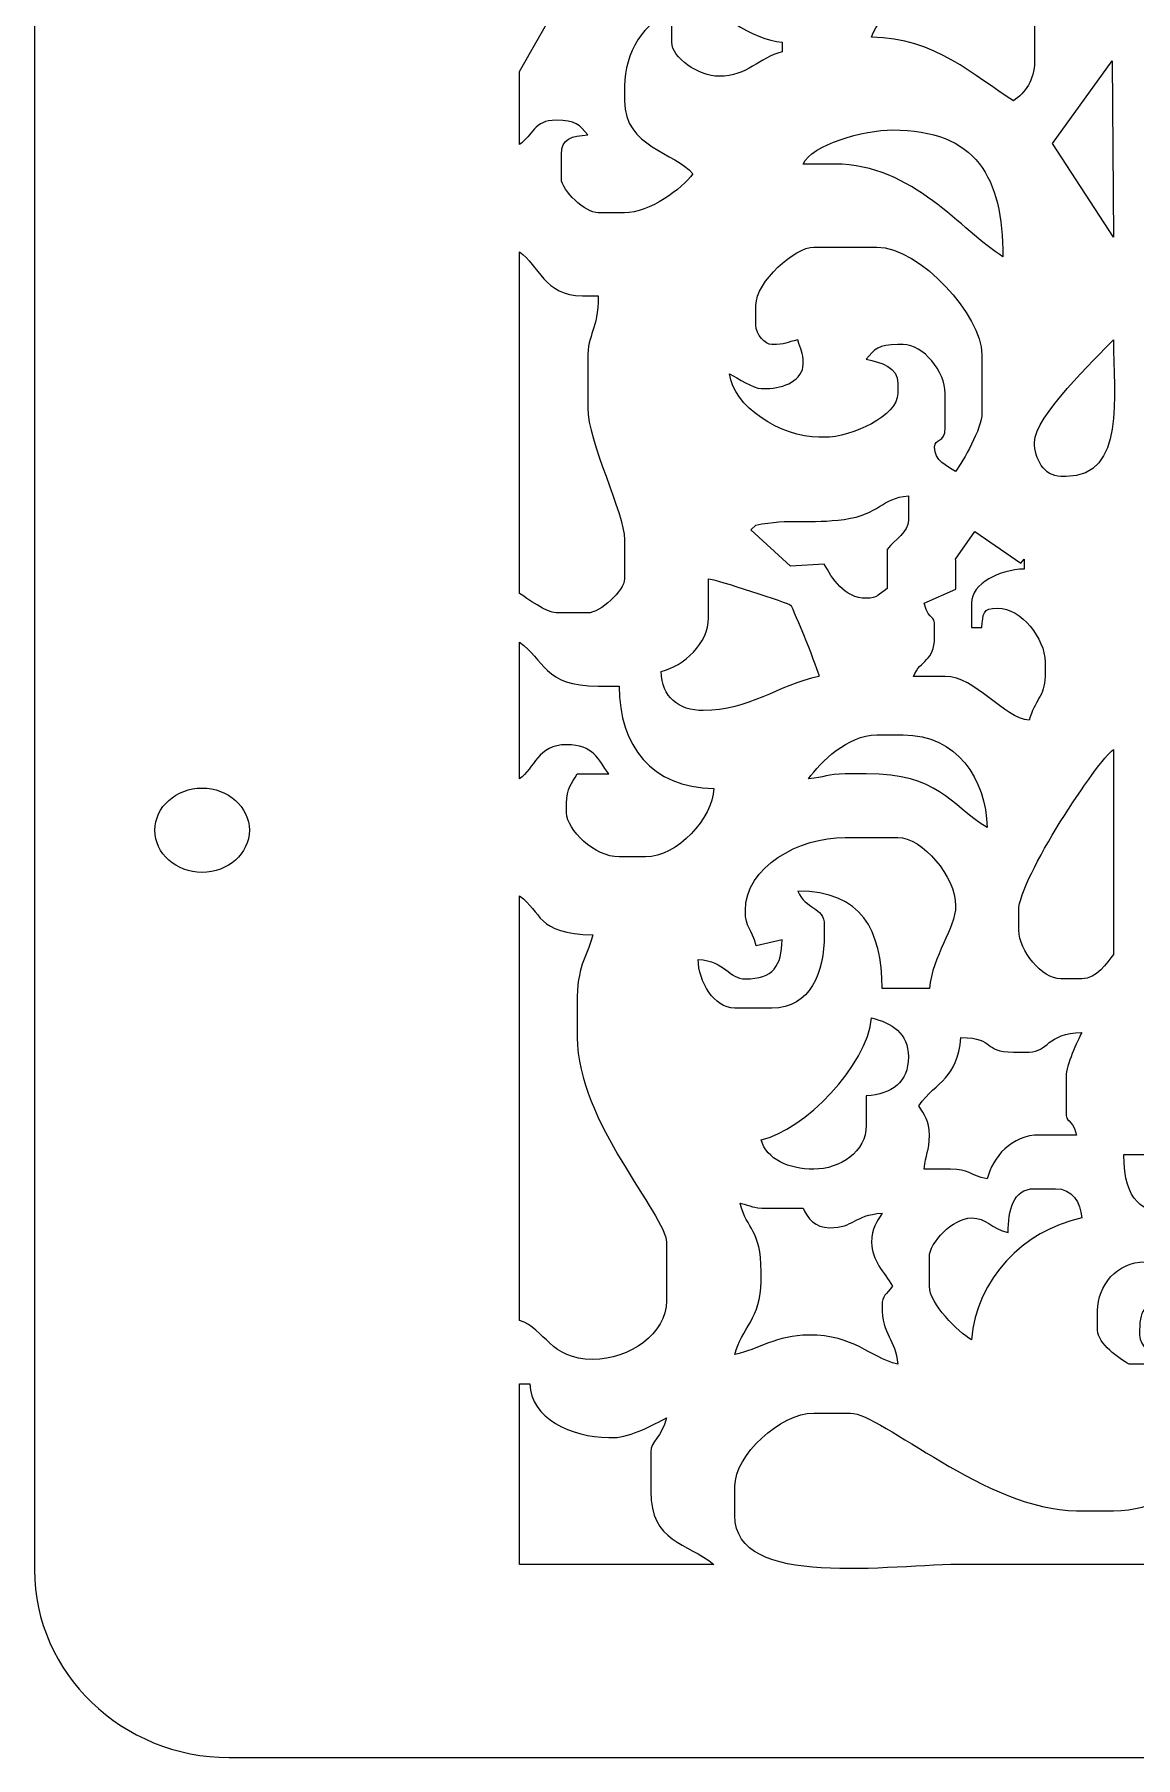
# Model space of a CAD drawing. Header units: millimetres. Extents: x -350 to -130, y -110 to 238.
# Drawn here: x -350 to -303.4, y 78.5 to 151.5 of the extents above; entities that cross this region are included whole.
import ezdxf

# ---------------------------------------------------------------- set-up
doc = ezdxf.new("R2010")
doc.units = ezdxf.units.MM
doc.header["$MEASUREMENT"] = 0
doc.layers.add('layer 1', color=7, linetype='Continuous')

msp = doc.modelspace()

# ---------------------------------------------------------------- linework, layer by layer
at = {"layer": 'layer 1', "color": 250, "lineweight": 9}
msp.add_ellipse((-342.9, 117.7873), major_axis=(2, 0), ratio=0.8936, dxfattribs=at)
msp.add_open_spline([(-341.75, 237.5), (-341.75, 237.5), (-138.25, 237.5), (-138.25, 237.5), (-138.25, 237.5), (-133.7125, 237.5), (-130, 233.9225), (-130, 229.55), (-130, 229.55), (-130, 229.55), (-130, 86.45), (-130, 86.45), (-130, 86.45), (-130, 82.0775), (-133.7125, 78.5), (-138.25, 78.5), (-138.25, 78.5), (-138.25, 78.5), (-341.75, 78.5), (-341.75, 78.5), (-341.75, 78.5), (-346.2875, 78.5), (-350, 82.0775), (-350, 86.45), (-350, 86.45), (-350, 86.45), (-350, 229.55), (-350, 229.55), (-350, 229.55), (-350, 233.9225), (-346.2875, 237.5), (-341.75, 237.5)], degree=3, knots=[0, 0, 0, 0, 0.1111111, 0.1111111, 0.1111111, 0.1111111, 0.2222222, 0.2222222, 0.2222222, 0.2222222, 0.3333333, 0.3333333, 0.3333333, 0.3333333, 0.4444444, 0.4444444, 0.4444444, 0.4444445, 0.5555556, 0.5555556, 0.5555556, 0.5555556, 0.6666667, 0.6666667, 0.6666667, 0.6666667, 0.7777778, 0.7777778, 0.7777778, 0.7777778, 1, 1, 1, 1], dxfattribs=at)
at = {"layer": 'layer 1', "lineweight": 9}
for points, knots in [([(-327.9076, 147.8695), (-327.0829, 147.8695), (-326.902, 147.6678), (-326.5718, 147.2494), (-326.5718, 147.2494), (-327.2358, 147.1981), (-327.6849, 147.1008), (-327.6849, 146.4226), (-327.6849, 146.4226), (-327.6849, 146.4226), (-327.6849, 145.3891), (-327.6849, 145.3891), (-327.6849, 145.3891), (-327.6849, 144.8889), (-326.6652, 143.9421), (-326.1265, 143.9421), (-326.1265, 143.9421), (-326.1265, 143.9421), (-325.0133, 143.9421), (-325.0133, 143.9421), (-325.0133, 143.9421), (-323.9502, 143.9421), (-322.565, 144.9775), (-322.1191, 145.5958), (-322.1191, 145.5958), (-322.8489, 146.5205), (-325.0133, 146.704), (-325.0133, 148.6963), (-325.0133, 148.6963), (-325.0133, 148.6963), (-325.0133, 149.3164), (-325.0133, 149.3164), (-325.0133, 149.3164), (-325.0133, 150.6843), (-324.1665, 152.1302), (-323.0096, 152.417), (-323.0096, 152.417), (-323.0096, 152.417), (-323.0096, 151.1768), (-323.0096, 151.1768), (-323.0096, 151.1768), (-323.0096, 150.5186), (-321.8752, 149.7299), (-321.0059, 149.7299), (-321.0059, 149.7299), (-319.7883, 149.7299), (-319.3281, 150.517), (-318.3343, 150.7634), (-318.3343, 150.7634), (-318.3343, 150.7634), (-318.3343, 151.1768), (-318.3343, 151.1768), (-318.3343, 151.1768), (-319.5398, 151.2699), (-321.4512, 152.4312), (-321.4512, 153.4505), (-321.4512, 153.4505), (-321.4512, 153.4505), (-321.4512, 155.1041), (-321.4512, 155.1041), (-321.4512, 155.1041), (-321.4512, 155.8225), (-321.0565, 155.3946), (-320.7833, 156.3444), (-320.7833, 156.3444), (-320.7833, 156.3444), (-321.8965, 156.3444), (-321.8965, 156.3444), (-321.8965, 156.3444), (-323.2229, 156.3444), (-325.6812, 154.4192), (-325.6812, 153.4505), (-325.6812, 153.4505), (-325.6812, 152.8256), (-325.4192, 152.8789), (-324.7907, 152.8304), (-324.7907, 152.8304), (-324.7907, 152.8304), (-324.8021, 152.4592), (-324.8021, 152.4592), (-324.8021, 152.4592), (-324.8021, 152.4592), (-326.0762, 152.0925), (-326.0762, 152.0925), (-326.0762, 152.0925), (-326.0762, 152.0925), (-327.2111, 153.5247), (-327.2111, 153.5247), (-327.2111, 153.5247), (-327.2111, 153.5247), (-327.2754, 153.7884), (-327.2754, 153.7884), (-327.2754, 153.7884), (-327.2754, 153.7884), (-329.466, 149.9366), (-329.466, 149.9366), (-329.466, 149.9366), (-329.466, 149.9366), (-329.466, 146.836), (-329.466, 146.836), (-329.466, 146.836), (-328.8769, 147.2367), (-328.868, 147.8695), (-327.9076, 147.8695)], [0, 0, 0, 0, 0.037037, 0.037037, 0.037037, 0.037037, 0.0740741, 0.0740741, 0.0740741, 0.0740741, 0.1111111, 0.1111111, 0.1111111, 0.1111111, 0.1481481, 0.1481481, 0.1481481, 0.1481482, 0.1851852, 0.1851852, 0.1851852, 0.1851852, 0.2222222, 0.2222222, 0.2222222, 0.2222222, 0.2592593, 0.2592593, 0.2592593, 0.2592593, 0.2962963, 0.2962963, 0.2962963, 0.2962963, 0.3333333, 0.3333333, 0.3333333, 0.3333333, 0.3703704, 0.3703704, 0.3703704, 0.3703704, 0.4074074, 0.4074074, 0.4074074, 0.4074074, 0.4444444, 0.4444444, 0.4444444, 0.4444445, 0.4814815, 0.4814815, 0.4814815, 0.4814815, 0.5185185, 0.5185185, 0.5185185, 0.5185185, 0.5555556, 0.5555556, 0.5555556, 0.5555556, 0.5925926, 0.5925926, 0.5925926, 0.5925926, 0.6296296, 0.6296296, 0.6296296, 0.6296296, 0.6666667, 0.6666667, 0.6666667, 0.6666667, 0.7037037, 0.7037037, 0.7037037, 0.7037037, 0.7407407, 0.7407407, 0.7407407, 0.7407408, 0.7777778, 0.7777778, 0.7777778, 0.7777778, 0.8148148, 0.8148148, 0.8148148, 0.8148148, 0.8518519, 0.8518519, 0.8518519, 0.8518519, 0.8888889, 0.8888889, 0.8888889, 0.8888889, 0.9259259, 0.9259259, 0.9259259, 0.9259259, 1, 1, 1, 1]), ([(-308.5385, 148.6963), (-308.044, 149.0327), (-307.648, 149.5668), (-307.648, 150.3499), (-307.648, 150.3499), (-307.648, 150.3499), (-307.648, 151.7969), (-307.648, 151.7969), (-307.648, 151.7969), (-307.648, 153.2163), (-308.9328, 154.484), (-310.0969, 154.484), (-310.0969, 154.484), (-310.0969, 154.484), (-310.7648, 154.484), (-310.7648, 154.484), (-310.7648, 154.484), (-312.1126, 154.484), (-314.2826, 152.3118), (-314.5496, 151.3835), (-314.5496, 151.3835), (-311.8739, 151.3835), (-310.1679, 149.7093), (-308.5385, 148.6963)], [0, 0, 0, 0, 0.1428571, 0.1428571, 0.1428571, 0.1428572, 0.2857143, 0.2857143, 0.2857143, 0.2857143, 0.4285714, 0.4285714, 0.4285714, 0.4285714, 0.5714286, 0.5714286, 0.5714286, 0.5714286, 0.7142857, 0.7142857, 0.7142857, 0.7142857, 1, 1, 1, 1]), ([(-304.3055, 142.9103), (-304.3055, 142.9103), (-304.3622, 150.3804), (-304.3622, 150.3804), (-304.3622, 150.3804), (-304.3622, 150.3804), (-306.8848, 146.8892), (-306.8848, 146.8892), (-306.8848, 146.8892), (-306.8848, 146.8892), (-304.3055, 142.9103), (-304.3055, 142.9103)], [0, 0, 0, 0, 0.25, 0.25, 0.25, 0.25, 0.5, 0.5, 0.5, 0.5, 1, 1, 1, 1]), ([(-316.108, 146.0092), (-312.7837, 146.0092), (-310.7386, 143.1728), (-308.9837, 142.0818), (-308.9837, 142.0818), (-308.9837, 145.4622), (-310.1274, 147.4561), (-313.659, 147.4561), (-313.659, 147.4561), (-314.8471, 147.4561), (-317.1208, 146.8376), (-317.4438, 146.0092), (-317.4438, 146.0092), (-317.4438, 146.0092), (-316.108, 146.0092), (-316.108, 146.0092)], [0, 0, 0, 0, 0.2, 0.2, 0.2, 0.2, 0.4, 0.4, 0.4, 0.4, 0.6, 0.6, 0.6, 0.6, 1, 1, 1, 1]), ([(-316.7759, 134.4337), (-316.7759, 134.4337), (-316.5533, 134.4337), (-316.5533, 134.4337), (-316.5533, 134.4337), (-315.3719, 134.4337), (-313.4364, 135.3506), (-313.4364, 136.2941), (-313.4364, 136.2941), (-313.4364, 136.2941), (-313.4364, 136.7075), (-313.4364, 136.7075), (-313.4364, 136.7075), (-313.4364, 137.4214), (-314.1377, 137.6038), (-314.7722, 137.741), (-314.7722, 137.741), (-314.442, 138.1595), (-314.2611, 138.3611), (-313.4364, 138.3611), (-313.4364, 138.3611), (-313.4364, 138.3611), (-313.2138, 138.3611), (-313.2138, 138.3611), (-313.2138, 138.3611), (-312.3506, 138.3611), (-311.4327, 137.2252), (-311.4327, 136.2941), (-311.4327, 136.2941), (-311.4327, 136.2941), (-311.4327, 134.8472), (-311.4327, 134.8472), (-311.4327, 134.8472), (-311.4327, 134.1612), (-311.878, 134.4156), (-311.878, 134.0204), (-311.878, 134.0204), (-311.878, 133.4366), (-311.3671, 133.2229), (-310.9874, 132.9868), (-310.9874, 132.9868), (-310.6725, 133.4235), (-309.8742, 134.8031), (-309.8742, 135.4673), (-309.8742, 135.4673), (-309.8742, 135.4673), (-309.8742, 137.9478), (-309.8742, 137.9478), (-309.8742, 137.9478), (-309.8742, 139.5627), (-312.4986, 142.4952), (-314.3269, 142.4952), (-314.3269, 142.4952), (-314.3269, 142.4952), (-316.9985, 142.4952), (-316.9985, 142.4952), (-316.9985, 142.4952), (-317.7773, 142.4952), (-319.4475, 141.0391), (-319.4475, 140.0148), (-319.4475, 140.0148), (-319.4475, 140.0148), (-319.4475, 139.1879), (-319.4475, 139.1879), (-319.4475, 139.1879), (-319.4475, 138.7887), (-319.0505, 138.3611), (-318.7796, 138.3611), (-318.7796, 138.3611), (-318.1783, 138.3611), (-318.1658, 138.4599), (-317.6664, 138.5679), (-317.6664, 138.5679), (-317.5501, 138.1043), (-317.4438, 138.0926), (-317.4438, 137.5343), (-317.4438, 137.5343), (-317.4438, 136.8661), (-318.252, 136.5008), (-319.0022, 136.5008), (-319.0022, 136.5008), (-319.0022, 136.5008), (-319.2249, 136.5008), (-319.2249, 136.5008), (-319.2249, 136.5008), (-319.5554, 136.5008), (-320.2071, 136.9472), (-320.5607, 137.121), (-320.5607, 137.121), (-320.4394, 135.7679), (-318.381, 134.4337), (-316.7759, 134.4337)], [0, 0, 0, 0, 0.0416667, 0.0416667, 0.0416667, 0.0416667, 0.0833333, 0.0833333, 0.0833333, 0.0833333, 0.125, 0.125, 0.125, 0.125, 0.1666667, 0.1666667, 0.1666667, 0.1666667, 0.2083333, 0.2083333, 0.2083333, 0.2083333, 0.25, 0.25, 0.25, 0.25, 0.2916667, 0.2916667, 0.2916667, 0.2916667, 0.3333333, 0.3333333, 0.3333333, 0.3333333, 0.375, 0.375, 0.375, 0.375, 0.4166667, 0.4166667, 0.4166667, 0.4166667, 0.4583333, 0.4583333, 0.4583333, 0.4583333, 0.5, 0.5, 0.5, 0.5, 0.5416667, 0.5416667, 0.5416667, 0.5416667, 0.5833333, 0.5833333, 0.5833333, 0.5833333, 0.625, 0.625, 0.625, 0.625, 0.6666667, 0.6666667, 0.6666667, 0.6666667, 0.7083333, 0.7083333, 0.7083333, 0.7083333, 0.75, 0.75, 0.75, 0.75, 0.7916667, 0.7916667, 0.7916667, 0.7916667, 0.8333333, 0.8333333, 0.8333333, 0.8333333, 0.875, 0.875, 0.875, 0.875, 0.9166667, 0.9166667, 0.9166667, 0.9166667, 1, 1, 1, 1]), ([(-327.9076, 126.9924), (-327.9076, 126.9924), (-326.5718, 126.9924), (-326.5718, 126.9924), (-326.5718, 126.9924), (-326.033, 126.9924), (-325.0133, 127.9392), (-325.0133, 128.4394), (-325.0133, 128.4394), (-325.0133, 128.4394), (-325.0133, 130.093), (-325.0133, 130.093), (-325.0133, 130.093), (-325.0133, 131.2159), (-326.5718, 134.2806), (-326.5718, 135.674), (-326.5718, 135.674), (-326.5718, 135.674), (-326.5718, 137.741), (-326.5718, 137.741), (-326.5718, 137.741), (-326.5718, 138.9128), (-326.1265, 138.9186), (-326.1265, 140.4282), (-326.1265, 140.4282), (-326.1265, 140.4282), (-326.7944, 140.4282), (-326.7944, 140.4282), (-326.7944, 140.4282), (-328.4062, 140.4282), (-328.6427, 141.7285), (-329.466, 142.2885), (-329.466, 142.2885), (-329.466, 142.2885), (-329.466, 127.8193), (-329.466, 127.8193), (-329.466, 127.8193), (-329.1456, 127.6201), (-328.3033, 126.9924), (-327.9076, 126.9924)], [0, 0, 0, 0, 0.0909091, 0.0909091, 0.0909091, 0.0909091, 0.1818182, 0.1818182, 0.1818182, 0.1818182, 0.2727273, 0.2727273, 0.2727273, 0.2727273, 0.3636364, 0.3636364, 0.3636364, 0.3636364, 0.4545455, 0.4545455, 0.4545455, 0.4545455, 0.5454545, 0.5454545, 0.5454545, 0.5454546, 0.6363636, 0.6363636, 0.6363636, 0.6363636, 0.7272727, 0.7272727, 0.7272727, 0.7272727, 0.8181818, 0.8181818, 0.8181818, 0.8181818, 1, 1, 1, 1]), ([(-306.5348, 132.7801), (-306.5348, 132.7801), (-306.3121, 132.7801), (-306.3121, 132.7801), (-306.3121, 132.7801), (-303.7677, 132.7801), (-304.3084, 136.1894), (-304.3084, 138.5679), (-304.3084, 138.5679), (-305.0764, 137.7475), (-307.648, 135.3107), (-307.648, 134.2271), (-307.648, 134.2271), (-307.648, 133.5305), (-307.2545, 132.7801), (-306.5348, 132.7801)], [0, 0, 0, 0, 0.2, 0.2, 0.2, 0.2, 0.4, 0.4, 0.4, 0.4, 0.6, 0.6, 0.6, 0.6, 1, 1, 1, 1]), ([(-317.9836, 128.9712), (-317.9836, 128.9712), (-316.5533, 129.0595), (-316.5533, 129.0595), (-316.5533, 129.0595), (-316.2193, 128.4735), (-315.7197, 127.6126), (-314.7722, 127.6126), (-314.7722, 127.6126), (-314.273, 127.6126), (-314.2834, 127.7762), (-313.8817, 128.0259), (-313.8817, 128.0259), (-313.8817, 128.0259), (-313.8817, 129.6796), (-313.8817, 129.6796), (-313.8817, 129.6796), (-313.5478, 130.1425), (-312.9911, 130.4058), (-312.9911, 130.9198), (-312.9911, 130.9198), (-312.9911, 130.9198), (-312.9911, 131.9533), (-312.9911, 131.9533), (-312.9911, 131.9533), (-314.1355, 131.8649), (-314.1924, 131.1682), (-315.7037, 130.9579), (-315.7037, 130.9579), (-317.1144, 130.7615), (-318.0637, 131.0124), (-319.4475, 130.7131), (-319.4475, 130.7131), (-319.4475, 130.7131), (-319.6581, 130.5164), (-319.6581, 130.5164), (-319.6581, 130.5164), (-319.6581, 130.5164), (-317.9836, 128.9712), (-317.9836, 128.9712)], [0, 0, 0, 0, 0.0909091, 0.0909091, 0.0909091, 0.0909091, 0.1818182, 0.1818182, 0.1818182, 0.1818182, 0.2727273, 0.2727273, 0.2727273, 0.2727273, 0.3636364, 0.3636364, 0.3636364, 0.3636364, 0.4545455, 0.4545455, 0.4545455, 0.4545455, 0.5454545, 0.5454545, 0.5454545, 0.5454546, 0.6363636, 0.6363636, 0.6363636, 0.6363636, 0.7272727, 0.7272727, 0.7272727, 0.7272727, 0.8181818, 0.8181818, 0.8181818, 0.8181818, 1, 1, 1, 1]), ([(-311.4327, 124.3053), (-310.1505, 124.3053), (-308.9576, 122.529), (-307.8705, 122.4449), (-307.8705, 122.4449), (-307.6615, 123.278), (-307.2027, 123.4778), (-307.2027, 124.3053), (-307.2027, 124.3053), (-307.2027, 124.3053), (-307.2027, 124.9254), (-307.2027, 124.9254), (-307.2027, 124.9254), (-307.2027, 125.8974), (-308.2092, 127.1991), (-309.2064, 127.1991), (-309.2064, 127.1991), (-309.8795, 127.1991), (-309.822, 126.9559), (-309.8742, 126.3723), (-309.8742, 126.3723), (-309.8742, 126.3723), (-310.3195, 126.3723), (-310.3195, 126.3723), (-310.3195, 126.3723), (-310.3195, 126.3723), (-310.3195, 127.4058), (-310.3195, 127.4058), (-310.3195, 127.4058), (-310.3195, 128.2409), (-309.0994, 128.8319), (-308.0932, 128.8527), (-308.0932, 128.8527), (-308.0932, 128.8527), (-308.0932, 129.2662), (-308.0932, 129.2662), (-308.0932, 129.2662), (-308.0932, 129.2662), (-308.2323, 129.1034), (-308.2323, 129.1034), (-308.2323, 129.1034), (-308.2323, 129.1034), (-310.175, 130.4433), (-310.175, 130.4433), (-310.175, 130.4433), (-310.175, 130.4433), (-310.9874, 129.2662), (-310.9874, 129.2662), (-310.9874, 129.2662), (-310.9874, 129.2662), (-310.9738, 128.0006), (-310.9738, 128.0006), (-310.9738, 128.0006), (-310.9738, 128.0006), (-312.3232, 127.4058), (-312.3232, 127.4058), (-312.3232, 127.4058), (-312.0709, 126.5284), (-311.878, 127.0442), (-311.878, 126.3723), (-311.878, 126.3723), (-311.878, 126.3723), (-311.878, 125.9589), (-311.878, 125.9589), (-311.878, 125.9589), (-311.878, 124.9455), (-312.4937, 125.01), (-312.7685, 124.3053), (-312.7685, 124.3053), (-312.7685, 124.3053), (-311.4327, 124.3053), (-311.4327, 124.3053)], [0, 0, 0, 0, 0.0526316, 0.0526316, 0.0526316, 0.0526316, 0.1052632, 0.1052632, 0.1052632, 0.1052632, 0.1578947, 0.1578947, 0.1578947, 0.1578947, 0.2105263, 0.2105263, 0.2105263, 0.2105263, 0.2631579, 0.2631579, 0.2631579, 0.2631579, 0.3157895, 0.3157895, 0.3157895, 0.3157895, 0.3684211, 0.3684211, 0.3684211, 0.3684211, 0.4210526, 0.4210526, 0.4210526, 0.4210526, 0.4736842, 0.4736842, 0.4736842, 0.4736842, 0.5263158, 0.5263158, 0.5263158, 0.5263158, 0.5789474, 0.5789474, 0.5789474, 0.5789474, 0.6315789, 0.6315789, 0.6315789, 0.631579, 0.6842105, 0.6842105, 0.6842105, 0.6842105, 0.7368421, 0.7368421, 0.7368421, 0.7368421, 0.7894737, 0.7894737, 0.7894737, 0.7894737, 0.8421053, 0.8421053, 0.8421053, 0.8421053, 0.8947368, 0.8947368, 0.8947368, 0.8947369, 1, 1, 1, 1]), ([(-321.6738, 122.8584), (-319.7472, 122.8584), (-318.5304, 123.9258), (-316.7759, 124.3053), (-316.7759, 124.3053), (-316.7804, 124.493), (-317.8524, 127.1529), (-317.9762, 127.3249), (-317.9762, 127.3249), (-318.0284, 127.3975), (-321.1897, 128.434), (-321.4512, 128.4394), (-321.4512, 128.4394), (-321.4512, 128.4394), (-321.4512, 126.7858), (-321.4512, 126.7858), (-321.4512, 126.7858), (-321.4512, 125.7102), (-322.4983, 124.7492), (-323.4549, 124.512), (-323.4549, 124.512), (-323.429, 123.4307), (-322.7339, 122.8584), (-321.6738, 122.8584)], [0, 0, 0, 0, 0.1428571, 0.1428571, 0.1428571, 0.1428572, 0.2857143, 0.2857143, 0.2857143, 0.2857143, 0.4285714, 0.4285714, 0.4285714, 0.4285714, 0.5714286, 0.5714286, 0.5714286, 0.5714286, 0.7142857, 0.7142857, 0.7142857, 0.7142857, 1, 1, 1, 1]), ([(-327.4623, 121.4114), (-326.3268, 121.4114), (-326.1274, 120.7899), (-325.6812, 120.1712), (-325.6812, 120.1712), (-325.6812, 120.1712), (-327.017, 120.1712), (-327.017, 120.1712), (-327.017, 120.1712), (-327.2485, 119.7651), (-327.4623, 119.5617), (-327.4623, 118.931), (-327.4623, 118.931), (-327.4623, 118.931), (-327.4623, 118.5176), (-327.4623, 118.5176), (-327.4623, 118.5176), (-327.4623, 117.81), (-326.2853, 116.6573), (-325.236, 116.6573), (-325.236, 116.6573), (-325.236, 116.6573), (-324.1228, 116.6573), (-324.1228, 116.6573), (-324.1228, 116.6573), (-322.7984, 116.6573), (-321.2586, 118.3005), (-321.2286, 119.5511), (-321.2286, 119.5511), (-323.8727, 119.6058), (-325.236, 121.3509), (-325.236, 123.8919), (-325.236, 123.8919), (-325.236, 123.8919), (-326.1265, 123.8919), (-326.1265, 123.8919), (-326.1265, 123.8919), (-328.4569, 123.8919), (-328.3986, 125.0261), (-329.466, 125.7522), (-329.466, 125.7522), (-329.466, 125.7522), (-329.466, 119.9645), (-329.466, 119.9645), (-329.466, 119.9645), (-328.8106, 120.4103), (-328.7087, 121.4114), (-327.4623, 121.4114)], [0, 0, 0, 0, 0.0769231, 0.0769231, 0.0769231, 0.0769231, 0.1538462, 0.1538462, 0.1538462, 0.1538462, 0.2307692, 0.2307692, 0.2307692, 0.2307692, 0.3076923, 0.3076923, 0.3076923, 0.3076923, 0.3846154, 0.3846154, 0.3846154, 0.3846154, 0.4615385, 0.4615385, 0.4615385, 0.4615385, 0.5384615, 0.5384615, 0.5384615, 0.5384615, 0.6153846, 0.6153846, 0.6153846, 0.6153846, 0.6923077, 0.6923077, 0.6923077, 0.6923077, 0.7692308, 0.7692308, 0.7692308, 0.7692308, 0.8461538, 0.8461538, 0.8461538, 0.8461539, 1, 1, 1, 1]), ([(-315.6627, 120.1712), (-315.6627, 120.1712), (-314.7722, 120.1712), (-314.7722, 120.1712), (-314.7722, 120.1712), (-311.6982, 120.1712), (-311.2835, 118.9121), (-309.6517, 117.8975), (-309.6517, 117.8975), (-309.7015, 119.9763), (-310.9409, 121.8248), (-313.2138, 121.8248), (-313.2138, 121.8248), (-313.2138, 121.8248), (-314.3269, 121.8248), (-314.3269, 121.8248), (-314.3269, 121.8248), (-315.5761, 121.8248), (-316.7052, 120.6798), (-317.2212, 119.9645), (-317.2212, 119.9645), (-316.5248, 120.0183), (-316.4303, 120.1712), (-315.6627, 120.1712)], [0, 0, 0, 0, 0.1428571, 0.1428571, 0.1428571, 0.1428572, 0.2857143, 0.2857143, 0.2857143, 0.2857143, 0.4285714, 0.4285714, 0.4285714, 0.4285714, 0.5714286, 0.5714286, 0.5714286, 0.5714286, 0.7142857, 0.7142857, 0.7142857, 0.7142857, 1, 1, 1, 1]), ([(-306.5348, 111.4897), (-306.5348, 111.4897), (-305.6443, 111.4897), (-305.6443, 111.4897), (-305.6443, 111.4897), (-305.0289, 111.4897), (-304.5685, 112.1626), (-304.3084, 112.5232), (-304.3084, 112.5232), (-304.3084, 112.5232), (-304.3084, 121.2048), (-304.3084, 121.2048), (-304.3084, 121.2048), (-304.9591, 120.7621), (-308.3158, 115.7401), (-308.3158, 114.3835), (-308.3158, 114.3835), (-308.3158, 114.3835), (-308.3158, 113.5567), (-308.3158, 113.5567), (-308.3158, 113.5567), (-308.3158, 112.6888), (-307.3288, 111.4897), (-306.5348, 111.4897)], [0, 0, 0, 0, 0.1428571, 0.1428571, 0.1428571, 0.1428572, 0.2857143, 0.2857143, 0.2857143, 0.2857143, 0.4285714, 0.4285714, 0.4285714, 0.4285714, 0.5714286, 0.5714286, 0.5714286, 0.5714286, 0.7142857, 0.7142857, 0.7142857, 0.7142857, 1, 1, 1, 1]), ([(-320.338, 110.2494), (-320.338, 110.2494), (-318.7796, 110.2494), (-318.7796, 110.2494), (-318.7796, 110.2494), (-317.1247, 110.2494), (-316.5533, 111.78), (-316.5533, 113.35), (-316.5533, 113.35), (-316.5533, 113.35), (-316.5533, 113.7634), (-316.5533, 113.7634), (-316.5533, 113.7634), (-316.5533, 114.5739), (-317.3505, 114.4), (-317.6664, 115.2103), (-317.6664, 115.2103), (-314.981, 115.2103), (-314.1043, 113.5624), (-314.1043, 111.0763), (-314.1043, 111.0763), (-314.1043, 111.0763), (-312.1006, 111.0763), (-312.1006, 111.0763), (-312.1006, 111.0763), (-311.9744, 112.4845), (-310.9874, 113.613), (-310.9874, 114.5902), (-310.9874, 114.5902), (-310.9874, 115.8175), (-312.4019, 117.4841), (-313.4364, 117.4841), (-313.4364, 117.4841), (-313.4364, 117.4841), (-315.6627, 117.4841), (-315.6627, 117.4841), (-315.6627, 117.4841), (-317.6283, 117.4841), (-319.8928, 116.24), (-319.8928, 114.3835), (-319.8928, 114.3835), (-319.8928, 113.6326), (-319.6286, 113.6585), (-319.4361, 112.8944), (-319.4361, 112.8944), (-319.4361, 112.8944), (-318.3343, 113.1433), (-318.3343, 113.1433), (-318.3343, 113.1433), (-318.3606, 112.0465), (-318.7082, 111.4897), (-319.8928, 111.4897), (-319.8928, 111.4897), (-320.6145, 111.4897), (-320.7088, 112.2247), (-321.8965, 112.3165), (-321.8965, 112.3165), (-321.874, 111.3823), (-321.2374, 110.2494), (-320.338, 110.2494)], [0, 0, 0, 0, 0.0625, 0.0625, 0.0625, 0.0625, 0.125, 0.125, 0.125, 0.125, 0.1875, 0.1875, 0.1875, 0.1875, 0.25, 0.25, 0.25, 0.25, 0.3125, 0.3125, 0.3125, 0.3125, 0.375, 0.375, 0.375, 0.375, 0.4375, 0.4375, 0.4375, 0.4375, 0.5, 0.5, 0.5, 0.5, 0.5625, 0.5625, 0.5625, 0.5625, 0.625, 0.625, 0.625, 0.625, 0.6875, 0.6875, 0.6875, 0.6875, 0.75, 0.75, 0.75, 0.75, 0.8125, 0.8125, 0.8125, 0.8125, 0.875, 0.875, 0.875, 0.875, 1, 1, 1, 1]), ([(-326.3491, 95.3668), (-324.798, 95.3668), (-323.2323, 96.4672), (-323.2323, 97.8472), (-323.2323, 97.8472), (-323.2323, 97.8472), (-323.2323, 100.3276), (-323.2323, 100.3276), (-323.2323, 100.3276), (-323.2323, 101.454), (-327.017, 105.4623), (-327.017, 109.0092), (-327.017, 109.0092), (-327.017, 109.0092), (-327.017, 110.4561), (-327.017, 110.4561), (-327.017, 110.4561), (-327.017, 112.0854), (-326.658, 112.2759), (-326.3491, 113.35), (-326.3491, 113.35), (-328.7981, 113.4007), (-328.473, 114.3281), (-329.466, 115.0036), (-329.466, 115.0036), (-329.466, 115.0036), (-329.466, 97.0204), (-329.466, 97.0204), (-329.466, 97.0204), (-328.3415, 96.6425), (-328.1784, 95.3668), (-326.3491, 95.3668)], [0, 0, 0, 0, 0.1111111, 0.1111111, 0.1111111, 0.1111111, 0.2222222, 0.2222222, 0.2222222, 0.2222222, 0.3333333, 0.3333333, 0.3333333, 0.3333333, 0.4444444, 0.4444444, 0.4444444, 0.4444445, 0.5555556, 0.5555556, 0.5555556, 0.5555556, 0.6666667, 0.6666667, 0.6666667, 0.6666667, 0.7777778, 0.7777778, 0.7777778, 0.7777778, 1, 1, 1, 1]), ([(-316.9985, 103.4282), (-315.8732, 103.4282), (-314.7722, 104.1739), (-314.7722, 105.2886), (-314.7722, 105.2886), (-314.7722, 105.2886), (-314.7722, 106.5287), (-314.7722, 106.5287), (-314.7722, 106.5287), (-313.6763, 106.6135), (-312.9911, 107.1006), (-312.9911, 108.1824), (-312.9911, 108.1824), (-312.9911, 109.2001), (-313.6886, 109.6226), (-314.5496, 109.836), (-314.5496, 109.836), (-314.7298, 107.8258), (-317.4153, 105.0599), (-319.2249, 104.6684), (-319.2249, 104.6684), (-318.9869, 103.841), (-318.0718, 103.4282), (-316.9985, 103.4282)], [0, 0, 0, 0, 0.1428571, 0.1428571, 0.1428571, 0.1428572, 0.2857143, 0.2857143, 0.2857143, 0.2857143, 0.4285714, 0.4285714, 0.4285714, 0.4285714, 0.5714286, 0.5714286, 0.5714286, 0.5714286, 0.7142857, 0.7142857, 0.7142857, 0.7142857, 1, 1, 1, 1]), ([(-312.1006, 104.8751), (-312.1006, 104.1625), (-312.2653, 104.0748), (-312.3232, 103.4282), (-312.3232, 103.4282), (-312.3232, 103.4282), (-311.2101, 103.4282), (-311.2101, 103.4282), (-311.2101, 103.4282), (-310.4013, 103.4282), (-310.4291, 103.183), (-309.6517, 103.0148), (-309.6517, 103.0148), (-309.4199, 103.9385), (-308.6308, 104.8751), (-307.4253, 104.8751), (-307.4253, 104.8751), (-307.4253, 104.8751), (-305.8668, 104.8751), (-305.8668, 104.8751), (-305.8668, 104.8751), (-306.1192, 105.7526), (-306.3121, 105.2368), (-306.3121, 105.9086), (-306.3121, 105.9086), (-306.3121, 105.9086), (-306.3121, 107.3556), (-306.3121, 107.3556), (-306.3121, 107.3556), (-306.3121, 107.8306), (-305.8321, 108.8523), (-305.6443, 109.2159), (-305.6443, 109.2159), (-307.1455, 109.1849), (-307.0722, 108.3891), (-307.8705, 108.3891), (-307.8705, 108.3891), (-307.8705, 108.3891), (-308.5385, 108.3891), (-308.5385, 108.3891), (-308.5385, 108.3891), (-309.8898, 108.3891), (-309.2207, 108.9773), (-310.7648, 109.0092), (-310.7648, 109.0092), (-310.9258, 107.2136), (-311.7666, 107.1958), (-312.5459, 106.1154), (-312.5459, 106.1154), (-312.3144, 105.7093), (-312.1006, 105.5058), (-312.1006, 104.8751)], [0, 0, 0, 0, 0.0714286, 0.0714286, 0.0714286, 0.0714286, 0.1428571, 0.1428571, 0.1428571, 0.1428572, 0.2142857, 0.2142857, 0.2142857, 0.2142857, 0.2857143, 0.2857143, 0.2857143, 0.2857143, 0.3571429, 0.3571429, 0.3571429, 0.3571429, 0.4285714, 0.4285714, 0.4285714, 0.4285714, 0.5, 0.5, 0.5, 0.5, 0.5714286, 0.5714286, 0.5714286, 0.5714286, 0.6428571, 0.6428571, 0.6428571, 0.6428572, 0.7142857, 0.7142857, 0.7142857, 0.7142857, 0.7857143, 0.7857143, 0.7857143, 0.7857143, 0.8571429, 0.8571429, 0.8571429, 0.8571429, 1, 1, 1, 1]), ([(-303.6406, 95.1601), (-303.6406, 95.1601), (-302.3047, 95.1601), (-302.3047, 95.1601), (-302.3047, 95.1601), (-302.6386, 95.623), (-303.1953, 95.8863), (-303.1953, 96.4003), (-303.1953, 96.4003), (-303.1953, 96.4003), (-303.1953, 96.607), (-303.1953, 96.607), (-303.1953, 96.607), (-303.1953, 97.5521), (-302.9062, 97.8255), (-301.8594, 97.8472), (-301.8594, 97.8472), (-301.8436, 97.1848), (-301.932, 96.8137), (-301.1916, 96.8137), (-301.1916, 96.8137), (-298.5931, 96.8137), (-297.1842, 99.3869), (-297.1842, 101.7746), (-297.1842, 101.7746), (-297.1842, 103.1572), (-298.269, 104.8751), (-299.6332, 104.8751), (-299.6332, 104.8751), (-301.2429, 104.8751), (-301.6154, 104.0483), (-302.75, 104.0483), (-302.75, 104.0483), (-302.75, 104.0483), (-303.8631, 104.0483), (-303.8631, 104.0483), (-303.8631, 104.0483), (-303.8631, 99.8281), (-300.301, 103.0368), (-300.301, 99.5008), (-300.301, 99.5008), (-300.301, 99.5008), (-300.301, 98.674), (-300.301, 98.674), (-300.301, 98.674), (-301.3377, 98.931), (-301.0266, 99.5008), (-302.3047, 99.5008), (-302.3047, 99.5008), (-302.3047, 99.5008), (-302.9726, 99.5008), (-302.9726, 99.5008), (-302.9726, 99.5008), (-304.1731, 99.5008), (-304.9763, 98.4786), (-304.9763, 97.4338), (-304.9763, 97.4338), (-304.9763, 97.4338), (-304.9763, 96.607), (-304.9763, 96.607), (-304.9763, 96.607), (-304.9763, 96.0278), (-304.0486, 95.4138), (-303.6406, 95.1601)], [0, 0, 0, 0, 0.0588235, 0.0588235, 0.0588235, 0.0588235, 0.1176471, 0.1176471, 0.1176471, 0.1176471, 0.1764706, 0.1764706, 0.1764706, 0.1764706, 0.2352941, 0.2352941, 0.2352941, 0.2352941, 0.2941176, 0.2941176, 0.2941176, 0.2941177, 0.3529412, 0.3529412, 0.3529412, 0.3529412, 0.4117647, 0.4117647, 0.4117647, 0.4117647, 0.4705882, 0.4705882, 0.4705882, 0.4705882, 0.5294118, 0.5294118, 0.5294118, 0.5294118, 0.5882353, 0.5882353, 0.5882353, 0.5882353, 0.6470588, 0.6470588, 0.6470588, 0.6470588, 0.7058824, 0.7058824, 0.7058824, 0.7058824, 0.7647059, 0.7647059, 0.7647059, 0.7647059, 0.8235294, 0.8235294, 0.8235294, 0.8235294, 0.8823529, 0.8823529, 0.8823529, 0.882353, 1, 1, 1, 1]), ([(-310.3195, 96.1936), (-310.087, 98.7886), (-308.1569, 100.8177), (-305.6443, 101.3612), (-305.6443, 101.3612), (-305.7039, 102.0265), (-306.0427, 102.6014), (-306.7574, 102.6014), (-306.7574, 102.6014), (-306.7574, 102.6014), (-307.648, 102.6014), (-307.648, 102.6014), (-307.648, 102.6014), (-308.5734, 102.6014), (-308.7611, 101.6584), (-308.7611, 100.7411), (-308.7611, 100.7411), (-309.5073, 100.9261), (-309.6723, 101.3612), (-310.3195, 101.3612), (-310.3195, 101.3612), (-311.1078, 101.3612), (-312.1006, 100.2983), (-312.1006, 99.7076), (-312.1006, 99.7076), (-312.1006, 99.7076), (-312.1006, 98.4673), (-312.1006, 98.4673), (-312.1006, 98.4673), (-312.1006, 97.7189), (-310.8868, 96.5463), (-310.3195, 96.1936)], [0, 0, 0, 0, 0.1111111, 0.1111111, 0.1111111, 0.1111111, 0.2222222, 0.2222222, 0.2222222, 0.2222222, 0.3333333, 0.3333333, 0.3333333, 0.3333333, 0.4444444, 0.4444444, 0.4444444, 0.4444445, 0.5555556, 0.5555556, 0.5555556, 0.5555556, 0.6666667, 0.6666667, 0.6666667, 0.6666667, 0.7777778, 0.7777778, 0.7777778, 0.7777778, 1, 1, 1, 1]), ([(-317.2212, 96.4003), (-315.2334, 96.4003), (-314.688, 95.4703), (-313.4364, 95.1601), (-313.4364, 95.1601), (-313.5343, 96.2524), (-314.1043, 96.3491), (-314.1043, 97.6405), (-314.1043, 97.6405), (-314.1043, 98.104), (-313.9281, 98.0942), (-313.659, 98.4673), (-313.659, 98.4673), (-314.0075, 99.0787), (-314.5496, 99.5469), (-314.5496, 100.3276), (-314.5496, 100.3276), (-314.5496, 100.9583), (-314.3358, 101.1618), (-314.1043, 101.5679), (-314.1043, 101.5679), (-315.3327, 101.473), (-315.2531, 100.9478), (-316.3306, 100.9478), (-316.3306, 100.9478), (-316.93, 100.9478), (-317.273, 101.3364), (-317.4438, 101.7746), (-317.4438, 101.7746), (-317.4438, 101.7746), (-319.0022, 101.7746), (-319.0022, 101.7746), (-319.0022, 101.7746), (-319.6035, 101.7746), (-319.6161, 101.8733), (-320.1154, 101.9813), (-320.1154, 101.9813), (-319.8244, 100.8218), (-319.2249, 100.8986), (-319.2249, 99.0875), (-319.2249, 99.0875), (-319.2249, 99.0875), (-319.2249, 98.674), (-319.2249, 98.674), (-319.2249, 98.674), (-319.2249, 97.1379), (-320.0681, 96.6492), (-320.338, 95.5735), (-320.338, 95.5735), (-319.3627, 95.7844), (-318.5454, 96.4003), (-317.2212, 96.4003)], [0, 0, 0, 0, 0.0714286, 0.0714286, 0.0714286, 0.0714286, 0.1428571, 0.1428571, 0.1428571, 0.1428572, 0.2142857, 0.2142857, 0.2142857, 0.2142857, 0.2857143, 0.2857143, 0.2857143, 0.2857143, 0.3571429, 0.3571429, 0.3571429, 0.3571429, 0.4285714, 0.4285714, 0.4285714, 0.4285714, 0.5, 0.5, 0.5, 0.5, 0.5714286, 0.5714286, 0.5714286, 0.5714286, 0.6428571, 0.6428571, 0.6428571, 0.6428572, 0.7142857, 0.7142857, 0.7142857, 0.7142857, 0.7857143, 0.7857143, 0.7857143, 0.7857143, 0.8571429, 0.8571429, 0.8571429, 0.8571429, 1, 1, 1, 1]), ([(-321.2286, 86.6852), (-322.3627, 87.6005), (-323.9002, 87.6085), (-323.9002, 89.7858), (-323.9002, 89.7858), (-323.9002, 89.7858), (-323.9002, 91.4394), (-323.9002, 91.4394), (-323.9002, 91.4394), (-323.9002, 91.9227), (-323.4414, 92.053), (-323.2323, 92.8863), (-323.2323, 92.8863), (-323.7611, 92.6265), (-324.7488, 92.0595), (-325.4586, 92.0595), (-325.4586, 92.0595), (-325.4586, 92.0595), (-325.6812, 92.0595), (-325.6812, 92.0595), (-325.6812, 92.0595), (-327.2646, 92.0595), (-328.986, 92.8853), (-329.0207, 94.3333), (-329.0207, 94.3333), (-329.0207, 94.3333), (-329.466, 94.3333), (-329.466, 94.3333), (-329.466, 94.3333), (-329.466, 94.3333), (-329.466, 86.6852), (-329.466, 86.6852), (-329.466, 86.6852), (-329.466, 86.6852), (-321.2286, 86.6852), (-321.2286, 86.6852)], [0, 0, 0, 0, 0.1, 0.1, 0.1, 0.1, 0.2, 0.2, 0.2, 0.2, 0.3, 0.3, 0.3, 0.3, 0.4, 0.4, 0.4, 0.4, 0.5, 0.5, 0.5, 0.5, 0.6, 0.6, 0.6, 0.6, 0.7, 0.7, 0.7, 0.7, 0.8, 0.8, 0.8, 0.8, 1, 1, 1, 1]), ([(-298.52, 86.6852), (-299.4584, 87.8744), (-300.301, 87.6254), (-300.301, 90.1992), (-300.301, 90.1992), (-301.3983, 89.9271), (-302.5267, 88.9589), (-304.3084, 88.9589), (-304.3084, 88.9589), (-304.3084, 88.9589), (-305.8668, 88.9589), (-305.8668, 88.9589), (-305.8668, 88.9589), (-309.6507, 88.9589), (-314.1572, 93.093), (-315.4401, 93.093), (-315.4401, 93.093), (-315.4401, 93.093), (-316.9985, 93.093), (-316.9985, 93.093), (-316.9985, 93.093), (-318.4155, 93.093), (-320.338, 91.308), (-320.338, 89.9925), (-320.338, 89.9925), (-320.338, 89.9925), (-320.338, 88.7523), (-320.338, 88.7523), (-320.338, 88.7523), (-320.338, 85.5962), (-313.8455, 86.6852), (-310.5422, 86.6852), (-310.5422, 86.6852), (-306.5348, 86.6852), (-302.5274, 86.6852), (-298.52, 86.6852)], [0, 0, 0, 0, 0.1, 0.1, 0.1, 0.1, 0.2, 0.2, 0.2, 0.2, 0.3, 0.3, 0.3, 0.3, 0.4, 0.4, 0.4, 0.4, 0.5, 0.5, 0.5, 0.5, 0.6, 0.6, 0.6, 0.6, 0.7, 0.7, 0.7, 0.7, 0.8, 0.8, 0.8, 0.8, 1, 1, 1, 1])]:
    msp.add_open_spline(points, degree=3, knots=knots, dxfattribs=at)

doc.saveas('drawing.dxf')
